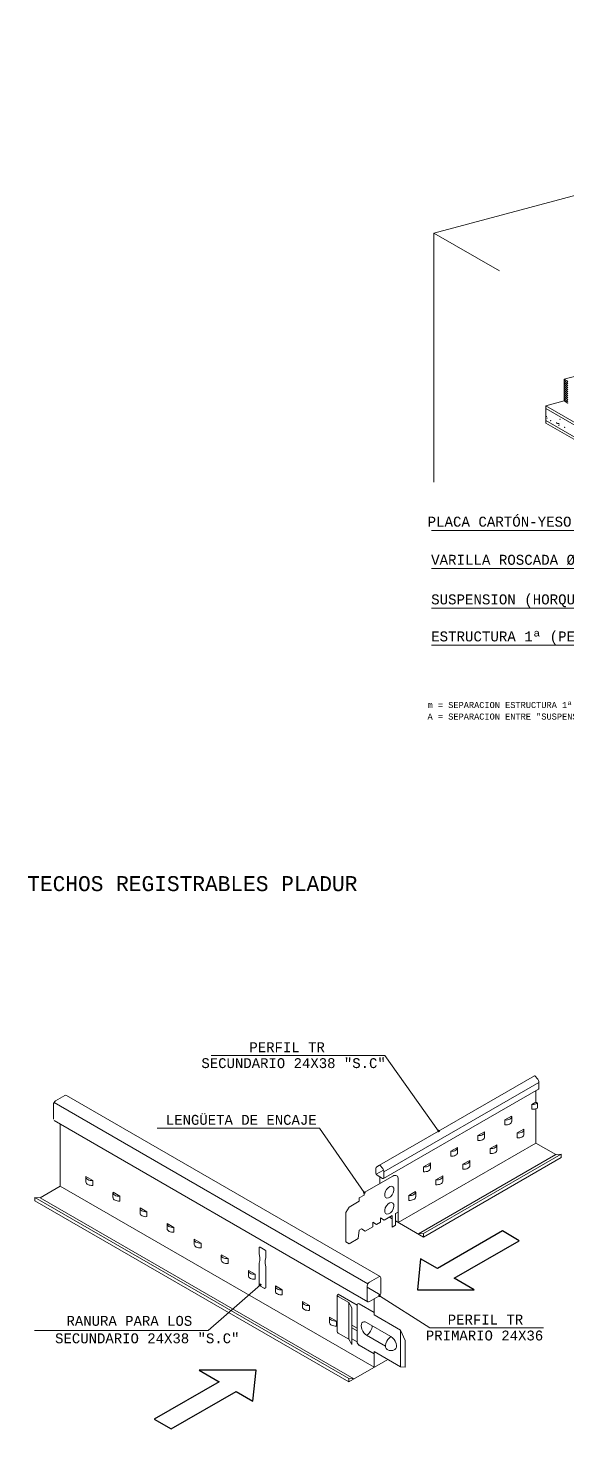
# Model space of a CAD drawing. Header units: millimetres. Extents: x 3383 to 4292, y 1469 to 1637.
# Drawn here: x 3483.406 to 3483.648, y 1569.657 to 1570.288 of the extents above; entities that cross this region are included whole.
import ezdxf
from ezdxf.enums import TextEntityAlignment as Align

# ---------------------------------------------------------------- set-up
doc = ezdxf.new("R2010")
doc.units = ezdxf.units.MM
doc.header["$LTSCALE"] = 0.0035
doc.layers.get('0').update_dxf_attribs({"lineweight": 5})
doc.layers.add('LOGO_PLADUR', color=7, linetype='Continuous')
doc.layers.add('PIEZA', color=7, linetype='Continuous')
doc.styles.get("Standard").update_dxf_attribs({"font": 'LUCON.TTF'})

# ---------------------------------------------------------------- blocks, each defined once
blk = doc.blocks.new('PP')
at = {"const_width": 0.5, "flags": 128}
blk.add_lwpolyline([(-0.25, -0.25, 1), (0.25, -0.25, 1)], format="xyb", close=True, dxfattribs=at)
blk = doc.blocks.new('A$C74C9714C')
at = {"layer": 'LOGO_PLADUR'}
for p, q in [((34.81, 24.1), (8.18, 8.72)), ((15.05, 4.75), (41.68, 20.13)), ((1.31, 12.68), (0, 0.03)), ((0, 0.03), (23.28, 0))]:
    blk.add_line(p, q, dxfattribs=at)
at = {"layer": 'PIEZA'}
for p, q in [((41.68, 20.13), (34.81, 24.1)), ((8.18, 8.72), (1.31, 12.68)), ((23.28, 0), (15.05, 4.75))]:
    blk.add_line(p, q, dxfattribs=at)
blk = doc.blocks.new('A$C354F74AE')
at = {"layer": 'LOGO_PLADUR'}
for p, q in [((41.68, 24.07), (18.41, 24.1)), ((40.38, 11.41), (41.68, 24.07)), ((26.64, 19.35), (0, 3.97)), ((6.87, 0), (33.51, 15.38))]:
    blk.add_line(p, q, dxfattribs=at)
at = {"layer": 'PIEZA'}
for p, q in [((18.41, 24.1), (26.64, 19.35)), ((33.51, 15.38), (40.38, 11.41)), ((0, 3.97), (6.87, 0))]:
    blk.add_line(p, q, dxfattribs=at)

msp = doc.modelspace()

# ---------------------------------------------------------------- hatches: boundary and pattern name
h = msp.add_hatch()
h.set_pattern_fill('ANSI31', color=256, scale=0.005, style=0)
h.set_pattern_definition([(45, (3482.01267674, 1569.5651682), (-0.00044194174, 0.00044194174), [])])
h.paths.add_polyline_path([(3483.64868, 1570.12907), (3483.64706, 1570.13001), (3483.64706, 1570.12018), (3483.64868, 1570.11924)])

# ---------------------------------------------------------------- linework, layer by layer
for p, q in [((3483.58842, 1570.19584), (3483.93328, 1570.28824)), ((3483.58842, 1570.08355), (3483.58842, 1570.19584)), ((3483.64706, 1570.13001), (3483.72042, 1570.14967)), ((3483.64706, 1570.13001), (3483.64706, 1570.12018)), ((3483.6388, 1570.11797), (3483.64706, 1570.12018)), ((3483.6388, 1570.11797), (3483.6388, 1570.11026)), ((3483.85948, 1569.98285), (3483.6388, 1570.11026)), ((3483.56638, 1569.82524), (3483.59056, 1569.79122)), ((3483.56396, 1569.77585), (3483.63374, 1569.81614)), ((3483.5659, 1569.77277), (3483.63568, 1569.81306)), ((3483.63518, 1569.81455), (3483.6339, 1569.81608)), ((3483.63568, 1569.81306), (3483.63568, 1569.81047)), ((3483.41802, 1569.80476), (3483.42221, 1569.80718)), ((3483.56425, 1569.72563), (3483.42288, 1569.80724)), ((3483.56573, 1569.76981), (3483.63552, 1569.8101)), ((3483.6343, 1569.80423), (3483.6343, 1569.8094)), ((3483.41706, 1569.80311), (3483.41706, 1569.79651)), ((3483.55871, 1569.72243), (3483.41734, 1569.80405)), ((3483.63258, 1569.80323), (3483.6343, 1569.80423)), ((3483.63258, 1569.80103), (3483.63258, 1569.80323)), ((3483.6343, 1569.80423), (3483.63505, 1569.8038)), ((3483.6343, 1569.78582), (3483.6343, 1569.80123)), ((3483.63505, 1569.8038), (3483.63505, 1569.8016)), ((3483.55871, 1569.71428), (3483.41734, 1569.79589)), ((3483.42011, 1569.76637), (3483.42011, 1569.79429)), ((3483.62038, 1569.79619), (3483.62343, 1569.79795)), ((3483.62038, 1569.79399), (3483.62038, 1569.79619)), ((3483.62346, 1569.79774), (3483.62346, 1569.79553)), ((3483.53683, 1569.79252), (3483.55709, 1569.76346)), ((3483.60819, 1569.78915), (3483.61124, 1569.79091)), ((3483.60819, 1569.78695), (3483.60819, 1569.78915)), ((3483.61126, 1569.7907), (3483.61126, 1569.78849)), ((3483.62591, 1569.79033), (3483.62896, 1569.79209)), ((3483.62591, 1569.78813), (3483.62591, 1569.79033)), ((3483.62899, 1569.79187), (3483.62899, 1569.78967)), ((3483.57237, 1569.75006), (3483.6343, 1569.78582)), ((3483.58142, 1569.74484), (3483.64335, 1569.7806)), ((3483.5838, 1569.745), (3483.64573, 1569.78076)), ((3483.596, 1569.78211), (3483.59904, 1569.78387)), ((3483.596, 1569.77991), (3483.596, 1569.78211)), ((3483.59907, 1569.78366), (3483.59907, 1569.78145)), ((3483.61372, 1569.78329), (3483.61677, 1569.78505)), ((3483.61372, 1569.78109), (3483.61372, 1569.78329)), ((3483.6168, 1569.78483), (3483.6168, 1569.78263)), ((3483.6343, 1569.78582), (3483.64335, 1569.7806)), ((3483.64573, 1569.78076), (3483.64335, 1569.7806)), ((3483.64573, 1569.77922), (3483.64573, 1569.78076)), ((3483.56224, 1569.77434), (3483.56224, 1569.77229)), ((3483.5627, 1569.77503), (3483.56396, 1569.77585)), ((3483.5654, 1569.77426), (3483.56412, 1569.77579)), ((3483.5838, 1569.74346), (3483.64573, 1569.77922)), ((3483.5838, 1569.77507), (3483.58685, 1569.77683)), ((3483.5838, 1569.77287), (3483.5838, 1569.77507)), ((3483.58688, 1569.77662), (3483.58688, 1569.77441)), ((3483.60153, 1569.77625), (3483.60458, 1569.77801)), ((3483.60153, 1569.77405), (3483.60153, 1569.77625)), ((3483.6046, 1569.77779), (3483.6046, 1569.77559)), ((3483.43169, 1569.77045), (3483.43169, 1569.76825)), ((3483.43477, 1569.76891), (3483.43172, 1569.77067)), ((3483.43477, 1569.76671), (3483.43477, 1569.76891)), ((3483.56998, 1569.7709), (3483.55709, 1569.76346)), ((3483.56241, 1569.77173), (3483.56571, 1569.77363)), ((3483.56281, 1569.7713), (3483.56533, 1569.76985)), ((3483.56407, 1569.76748), (3483.56407, 1569.77057)), ((3483.5659, 1569.77277), (3483.5659, 1569.77018)), ((3483.57237, 1569.75006), (3483.57237, 1569.76952)), ((3483.58933, 1569.76921), (3483.59238, 1569.77097)), ((3483.58933, 1569.76701), (3483.58933, 1569.76921)), ((3483.59241, 1569.77075), (3483.59241, 1569.76855)), ((3483.55004, 1569.67969), (3483.40868, 1569.76131)), ((3483.40868, 1569.76131), (3483.41106, 1569.76114)), ((3483.40868, 1569.75977), (3483.40868, 1569.76131)), ((3483.42011, 1569.76637), (3483.41106, 1569.76114)), ((3483.55243, 1569.67953), (3483.41106, 1569.76114)), ((3483.56148, 1569.68475), (3483.42011, 1569.76637)), ((3483.44388, 1569.76341), (3483.44388, 1569.76121)), ((3483.44696, 1569.76187), (3483.44391, 1569.76363)), ((3483.44696, 1569.75967), (3483.44696, 1569.76187)), ((3483.55709, 1569.76236), (3483.55483, 1569.76105)), ((3483.55709, 1569.76236), (3483.55709, 1569.76346)), ((3483.57714, 1569.76217), (3483.58019, 1569.76393)), ((3483.57714, 1569.75997), (3483.57714, 1569.76217)), ((3483.58022, 1569.76371), (3483.58022, 1569.76151)), ((3483.55004, 1569.67815), (3483.40868, 1569.75977)), ((3483.45608, 1569.75637), (3483.45608, 1569.75417)), ((3483.45915, 1569.75483), (3483.45611, 1569.75659)), ((3483.45915, 1569.75263), (3483.45915, 1569.75483)), ((3483.55021, 1569.75695), (3483.54878, 1569.75448)), ((3483.55483, 1569.75962), (3483.55021, 1569.75695)), ((3483.55483, 1569.75962), (3483.55483, 1569.76105)), ((3483.46827, 1569.74933), (3483.46827, 1569.74713)), ((3483.47135, 1569.74779), (3483.4683, 1569.74955)), ((3483.54878, 1569.74128), (3483.54878, 1569.75448)), ((3483.56097, 1569.75008), (3483.56259, 1569.74903)), ((3483.56097, 1569.7481), (3483.56097, 1569.75008)), ((3483.5644, 1569.75008), (3483.56259, 1569.74903)), ((3483.5644, 1569.75206), (3483.56602, 1569.75101)), ((3483.5644, 1569.75008), (3483.5644, 1569.75206)), ((3483.56961, 1569.75309), (3483.56602, 1569.75101)), ((3483.56837, 1569.75237), (3483.56961, 1569.75165)), ((3483.56961, 1569.74783), (3483.56961, 1569.75309)), ((3483.57117, 1569.74873), (3483.56961, 1569.74783)), ((3483.57237, 1569.75467), (3483.57117, 1569.75398)), ((3483.57117, 1569.75398), (3483.57117, 1569.74873)), ((3483.57117, 1569.75076), (3483.5838, 1569.74346)), ((3483.47135, 1569.74559), (3483.47135, 1569.74779)), ((3483.48047, 1569.74229), (3483.48047, 1569.74009)), ((3483.48354, 1569.74075), (3483.48049, 1569.74251)), ((3483.55435, 1569.74284), (3483.55021, 1569.74045)), ((3483.55483, 1569.74653), (3483.55435, 1569.74284)), ((3483.55483, 1569.74653), (3483.55578, 1569.74708)), ((3483.55578, 1569.74708), (3483.5574, 1569.74603)), ((3483.56097, 1569.7481), (3483.5574, 1569.74603)), ((3483.5838, 1569.745), (3483.58142, 1569.74484)), ((3483.5838, 1569.74346), (3483.5838, 1569.745)), ((3483.48354, 1569.73855), (3483.48354, 1569.74075)), ((3483.5097, 1569.73864), (3483.5097, 1569.73591)), ((3483.5097, 1569.73591), (3483.51006, 1569.7343)), ((3483.51247, 1569.73752), (3483.51011, 1569.73888)), ((3483.51275, 1569.73415), (3483.51275, 1569.73704)), ((3483.54878, 1569.74128), (3483.55021, 1569.74045)), ((3483.49266, 1569.73525), (3483.49266, 1569.73305)), ((3483.49573, 1569.73371), (3483.49269, 1569.73547)), ((3483.49573, 1569.73151), (3483.49573, 1569.73371)), ((3483.51006, 1569.73291), (3483.5097, 1569.73172)), ((3483.5097, 1569.73172), (3483.5097, 1569.72195)), ((3483.51006, 1569.7343), (3483.51006, 1569.73291)), ((3483.51275, 1569.73415), (3483.51238, 1569.73296)), ((3483.51238, 1569.73156), (3483.51238, 1569.73296)), ((3483.51238, 1569.73156), (3483.51275, 1569.72996)), ((3483.51275, 1569.72082), (3483.51275, 1569.72996)), ((3483.50485, 1569.72821), (3483.50485, 1569.72601)), ((3483.50793, 1569.72667), (3483.50488, 1569.72843)), ((3483.50793, 1569.72447), (3483.50793, 1569.72667)), ((3483.55938, 1569.72314), (3483.56357, 1569.72556)), ((3483.56452, 1569.72501), (3483.56452, 1569.71841)), ((3483.48677, 1569.70126), (3483.51025, 1569.72195)), ((3483.50997, 1569.72147), (3483.51192, 1569.72035)), ((3483.51705, 1569.72117), (3483.51705, 1569.71897)), ((3483.52012, 1569.71963), (3483.51707, 1569.72139)), ((3483.52012, 1569.71743), (3483.52012, 1569.71963)), ((3483.54489, 1569.7172), (3483.54489, 1569.7007)), ((3483.55386, 1569.7128), (3483.54528, 1569.71775)), ((3483.55843, 1569.72149), (3483.55843, 1569.71489)), ((3483.56425, 1569.71747), (3483.55843, 1569.72083)), ((3483.58659, 1569.70251), (3483.5639, 1569.71702)), ((3483.52924, 1569.71413), (3483.52924, 1569.71193)), ((3483.53232, 1569.71259), (3483.52927, 1569.71435)), ((3483.53232, 1569.71039), (3483.53232, 1569.71259)), ((3483.54528, 1569.71665), (3483.55004, 1569.7139)), ((3483.55004, 1569.7139), (3483.55152, 1569.71156)), ((3483.55004, 1569.7139), (3483.55004, 1569.6974)), ((3483.55152, 1569.71156), (3483.55152, 1569.69506)), ((3483.55386, 1569.6963), (3483.55386, 1569.7128)), ((3483.56148, 1569.7095), (3483.55481, 1569.71335)), ((3483.56357, 1569.71676), (3483.55938, 1569.71434)), ((3483.56148, 1569.7084), (3483.56148, 1569.71555)), ((3483.54143, 1569.70709), (3483.54143, 1569.70489)), ((3483.54451, 1569.70555), (3483.54146, 1569.70731)), ((3483.54451, 1569.70335), (3483.54451, 1569.70555)), ((3483.5691, 1569.69861), (3483.55814, 1569.70494)), ((3483.57338, 1569.70153), (3483.56148, 1569.7084)), ((3483.54528, 1569.70015), (3483.55004, 1569.6974)), ((3483.55386, 1569.70235), (3483.55152, 1569.7037)), ((3483.55386, 1569.70116), (3483.55152, 1569.70251)), ((3483.56662, 1569.69432), (3483.55814, 1569.69922)), ((3483.57338, 1569.70153), (3483.57545, 1569.69688)), ((3483.57338, 1569.70153), (3483.57338, 1569.68503)), ((3483.55004, 1569.6974), (3483.55152, 1569.69506)), ((3483.55386, 1569.6963), (3483.55152, 1569.69765)), ((3483.56148, 1569.6908), (3483.55481, 1569.69465)), ((3483.56148, 1569.6919), (3483.57338, 1569.68503)), ((3483.56148, 1569.68475), (3483.56148, 1569.6919)), ((3483.57545, 1569.69688), (3483.57545, 1569.68478)), ((3483.56767, 1569.68833), (3483.55004, 1569.67815)), ((3483.55004, 1569.67969), (3483.55243, 1569.67953)), ((3483.55004, 1569.67815), (3483.55004, 1569.67969)), ((3483.57545, 1569.68478), (3483.57338, 1569.68503))]:
    msp.add_line(p, q)
for points in [[(3483.61799, 1570.17877), (3483.58842, 1570.19584)], [(3483.64868, 1570.12907), (3483.64706, 1570.13001)], [(3483.85948, 1569.99056), (3483.6388, 1570.11797)], [(3483.85948, 1569.98944), (3483.6388, 1570.11685)], [(3483.64868, 1570.11924), (3483.64706, 1570.12018)], [(3483.85948, 1569.98397), (3483.6388, 1570.11138)], [(3483.75834, 1570.06183), (3483.5874, 1570.06183)], [(3483.86605, 1570.04465), (3483.5874, 1570.04465)], [(3483.86071, 1570.02681), (3483.5874, 1570.02681)], [(3483.84158, 1570.01014), (3483.5874, 1570.01014)], [(3483.48816, 1569.82524), (3483.56638, 1569.82524)], [(3483.46377, 1569.79252), (3483.53683, 1569.79252)], [(3483.40855, 1569.70126), (3483.48677, 1569.70126)], [(3483.58659, 1569.70251), (3483.63781, 1569.70251)]]:
    msp.add_lwpolyline(points)
for centre, radius, start, end in [((3483.50997, 1569.73864), 0.000275, 60, 180), ((3483.5122, 1569.73704), 0.00055, 0, 60), ((3483.51025, 1569.72195), 0.00055, 180, 240), ((3483.5122, 1569.72082), 0.00055, 240, 0), ((3483.5691, 1569.69575), 0.0035, 240, 300)]:
    msp.add_arc(centre, radius, start, end)
for centre, major_axis, ratio, start_param, end_param in [((3483.63381, 1569.81605), (-0.000111, 0.000063), 0.666856, 4.155116, 5.689087), ((3483.63511, 1569.81331), (-0.00027, 0.00144), 0.363072, 4.472452, 5.683354), ((3483.63511, 1569.8108), (0.000404, -0.0007), 0.57735, 6.283185, 7.068583), ((3483.63296, 1569.80477), (-0.00269, 0), 0.57735, 1.428899, 2.461102), ((3483.63296, 1569.80257), (-0.00269, 0), 0.57735, 1.428899, 2.461102), ((3483.62076, 1569.79773), (-0.00269, 0), 0.57735, 1.428899, 3.28349), ((3483.62076, 1569.79553), (-0.00269, 0), 0.57735, 1.428899, 3.141595), ((3483.60857, 1569.79069), (-0.00269, 0), 0.57735, 1.428899, 3.28349), ((3483.60857, 1569.78849), (-0.00269, 0), 0.57735, 1.428899, 3.141595), ((3483.6263, 1569.79187), (-0.00269, 0), 0.57735, 1.428899, 3.28349), ((3483.6263, 1569.78967), (-0.00269, 0), 0.57735, 1.428899, 3.141595), ((3483.59638, 1569.78365), (-0.00269, 0), 0.57735, 1.428899, 3.28349), ((3483.59638, 1569.78145), (-0.00269, 0), 0.57735, 1.428899, 3.141595), ((3483.6141, 1569.78483), (-0.00269, 0), 0.57735, 1.428899, 3.28349), ((3483.6141, 1569.78263), (-0.00269, 0), 0.57735, 1.428899, 3.141595), ((3483.56281, 1569.77401), (0.00009, 0.00106), 0.581992, 0.331059, 1.303556), ((3483.56402, 1569.77576), (-0.000111, 0.000063), 0.666856, 4.155116, 5.689087), ((3483.56533, 1569.77302), (-0.00027, 0.00144), 0.363072, 4.472452, 5.683354), ((3483.58418, 1569.77661), (-0.00269, 0), 0.57735, 1.428899, 3.28349), ((3483.58418, 1569.77441), (-0.00269, 0), 0.57735, 1.428899, 3.141595), ((3483.60191, 1569.77779), (-0.00269, 0), 0.57735, 1.428899, 3.28349), ((3483.60191, 1569.77559), (-0.00269, 0), 0.57735, 1.428899, 3.141595), ((3483.56281, 1569.77196), (0.000404, -0.0007), 0.57735, 3.926991, 5.497787), ((3483.56533, 1569.77051), (0.000404, -0.0007), 0.57735, 5.497787, 7.068583), ((3483.56998, 1569.76815), (-0.00168, -0.00292), 0.57735, 2.356194, 3.926991), ((3483.58971, 1569.77075), (-0.00269, 0), 0.57735, 1.428899, 3.28349), ((3483.58971, 1569.76855), (-0.00269, 0), 0.57735, 1.428899, 3.141595), ((3483.56832, 1569.76364), (-0.00147, -0.00254), 0.57735, 2.216409, 8.496889), ((3483.57752, 1569.76371), (-0.00269, 0), 0.57735, 1.428899, 3.28349), ((3483.57752, 1569.76151), (-0.00269, 0), 0.57735, 1.428899, 3.141595), ((3483.56832, 1569.75638), (-0.00147, -0.00254), 0.57735, 2.216409, 8.496889)]:
    msp.add_ellipse(centre, major_axis=major_axis, ratio=ratio, start_param=start_param, end_param=end_param)
at = {"extrusion": (0, 0, -1)}
for centre, major_axis, start_param, end_param in [((3483.42221, 1569.80608), (0.00067, 0.00117), -0.785398, 0), ((3483.41802, 1569.80366), (0.00067, 0.00117), 3.926991, 5.497787), ((3483.43439, 1569.77045), (0.00269, 0), 1.428899, 3.28349), ((3483.43439, 1569.76825), (0.00269, 0), 1.428899, 3.141595), ((3483.44658, 1569.76341), (0.00269, 0), 1.428899, 3.28349), ((3483.44658, 1569.76121), (0.00269, 0), 1.428899, 3.141595), ((3483.45877, 1569.75637), (0.00269, 0), 1.428899, 3.28349), ((3483.45877, 1569.75417), (0.00269, 0), 1.428899, 3.141595), ((3483.47097, 1569.74933), (0.00269, 0), 1.428899, 3.28349), ((3483.47097, 1569.74713), (0.00269, 0), 1.428899, 3.141595), ((3483.48316, 1569.74229), (0.00269, 0), 1.428899, 3.28349), ((3483.48316, 1569.74009), (0.00269, 0), 1.428899, 3.141595), ((3483.49535, 1569.73525), (0.00269, 0), 1.428899, 3.28349), ((3483.49535, 1569.73305), (0.00269, 0), 1.428899, 3.141595), ((3483.50755, 1569.72821), (0.00269, 0), 1.428899, 3.28349), ((3483.50755, 1569.72601), (0.00269, 0), 1.428899, 3.141595), ((3483.56357, 1569.72446), (0.00067, 0.00117), -0.785398, 0.785398), ((3483.51974, 1569.72117), (0.00269, 0), 1.428899, 3.28349), ((3483.51974, 1569.71897), (0.00269, 0), 1.428899, 3.141595), ((3483.54623, 1569.7172), (0.00135, 0), 2.356194, 3.926991), ((3483.55938, 1569.72204), (0.00067, 0.00117), 3.926991, 5.497787), ((3483.56357, 1569.71786), (-0.00067, -0.00117), 3.926991, 5.497787), ((3483.53193, 1569.71413), (0.00269, 0), 1.428899, 3.28349), ((3483.53193, 1569.71193), (0.00269, 0), 1.428899, 3.141595), ((3483.55481, 1569.71225), (0.00067, -0.00117), 2.356194, 3.926991), ((3483.55938, 1569.71544), (-0.00067, -0.00117), 5.497787, 7.068583), ((3483.54413, 1569.70709), (0.00269, 0), 1.428899, 3.28349), ((3483.54413, 1569.70489), (0.00269, 0), 1.428899, 3.141595), ((3483.55814, 1569.70208), (0.00175, -0.00303), 0.785398, 3.926991), ((3483.54623, 1569.7007), (0.00135, 0), 2.356194, 3.141593), ((3483.55814, 1569.70208), (-0.00175, -0.00303), 3.926991, 5.497787), ((3483.5691, 1569.69575), (-0.00175, -0.00303), 6.283185, 8.63938), ((3483.5691, 1569.69575), (0.00175, -0.00303), 3.926991, 6.283185), ((3483.55481, 1569.69575), (0.00067, -0.00117), 0.785398, 2.356194)]:
    msp.add_ellipse(centre, major_axis=major_axis, ratio=0.57735, start_param=start_param, end_param=end_param, dxfattribs=at)
msp.add_open_spline([(3483.63927, 1570.11312), (3483.63912, 1570.11321), (3483.63896, 1570.11329), (3483.6388, 1570.11334)], degree=3)
at = {"start_tangent": (-0.341497, 0.939883), "end_tangent": (-0.341497, 0.939883)}
for points in [[(3483.63945, 1570.11244), (3483.6394, 1570.11254), (3483.63935, 1570.11246), (3483.63939, 1570.11241), (3483.63944, 1570.11238), (3483.63945, 1570.11244)], [(3483.64106, 1570.11127), (3483.641, 1570.11137), (3483.64096, 1570.1113), (3483.641, 1570.11124), (3483.64105, 1570.11121), (3483.64106, 1570.11127)], [(3483.64471, 1570.10913), (3483.64465, 1570.10923), (3483.64461, 1570.10915), (3483.64464, 1570.10909), (3483.64469, 1570.10906), (3483.64471, 1570.10913)], [(3483.6453, 1570.11193), (3483.64525, 1570.11203), (3483.6452, 1570.11196), (3483.64524, 1570.1119), (3483.64529, 1570.11187), (3483.6453, 1570.11193)], [(3483.64739, 1570.10824), (3483.64734, 1570.10834), (3483.64729, 1570.10827), (3483.64733, 1570.10821), (3483.64738, 1570.10818), (3483.64739, 1570.10824)]]:
    msp.add_spline(points, degree=3, dxfattribs=at)
msp.add_spline([(3483.64496, 1570.10978), (3483.64447, 1570.11001), (3483.64383, 1570.11019), (3483.64346, 1570.11035)], degree=3)

# ---------------------------------------------------------------- block references
at = {"xscale": 0.001100000000000209, "yscale": 0.001100000000000209, "zscale": 0.001100000000000209}
for name, p in [('PP', (3483.59056, 1569.79149)), ('PP', (3483.55709, 1569.76373)), ('A$C74C9714C', (3483.58102, 1569.71966)), ('PP', (3483.51025, 1569.72222)), ('PP', (3483.5639, 1569.71729)), ('A$C354F74AE', (3483.46246, 1569.65696))]:
    msp.add_blockref(name, p, dxfattribs=at)

# ---------------------------------------------------------------- texts
for s, height, p in [('PLACA CARTÓN-YESO TIPO PLADUR', 0.0045, (3483.58559, 1570.06355)), ('VARILLA ROSCADA %%C6mm.', 0.0045, (3483.58718, 1570.04637)), ('SUSPENSION (HORQUILLA T-47)', 0.0045, (3483.58718, 1570.02853)), ('ESTRUCTURA 1ª (PERFILES T-47)', 0.0045, (3483.58718, 1570.01185)), ('m = SEPARACION ESTRUCTURA 1ª (PERFILES T-47)', 0.00275, (3483.58555, 1569.98181)), ('A = SEPARACION ENTRE "SUSPENSIONES" (HORQUILLA H-47)', 0.00275, (3483.58555, 1569.9766)), ('TECHOS REGISTRABLES PLADUR ', 0.00675, (3483.40526, 1569.89933))]:
    msp.add_text(s, height=height).set_placement(p)
for s, p in [('PERFIL TR', (3483.53929, 1569.82675)), ('SECUNDARIO 24X38 "S.C"', (3483.56675, 1569.81958)), ('LENGÜETA DE ENCAJE', (3483.53563, 1569.79403)), ('RANURA PARA LOS', (3483.47957, 1569.70344)), ('PERFIL TR', (3483.62863, 1569.70402)), ('SECUNDARIO 24X38 "S.C"', (3483.50085, 1569.69559)), ('PRIMARIO 24X36', (3483.63765, 1569.69685))]:
    msp.add_text(s, height=0.004455).set_placement(p, align=Align.RIGHT)

doc.saveas('drawing.dxf')
